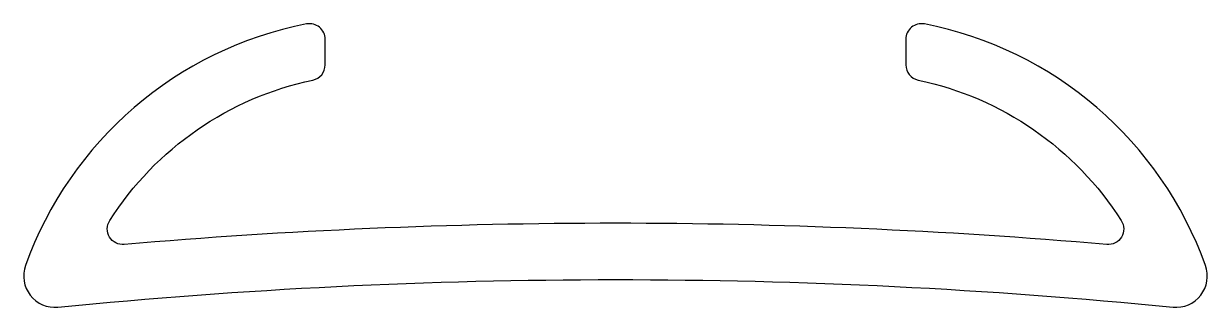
# Model space of a CAD drawing. Extents: x 177.3 to 196.3, y 238.4 to 242.9.
import ezdxf

# ---------------------------------------------------------------- set-up
doc = ezdxf.new("R2010")
doc.units = 0
doc.layers.add('ANA', color=220, linetype='CONTINUOUS')

msp = doc.modelspace()

# ---------------------------------------------------------------- linework, layer by layer
at = {"layer": 'ANA'}
msp.add_lwpolyline([(196.28, 239.051, 0.264573), (191.777, 242.916, 0.471644), (191.48, 242.67), (191.48, 242.262, 0.354921), (191.678, 242.018, -0.201682), (194.931, 239.77, -0.621792), (194.699, 239.387, 0.043128), (178.961, 239.387, -0.621792), (178.728, 239.77, -0.201682), (181.981, 242.018, 0.354921), (182.18, 242.262), (182.18, 242.67, 0.471644), (181.882, 242.916, 0.264573), (177.379, 239.051, 0.550797), (177.899, 238.384, -0.049462), (195.76, 238.384, 0.550797)], format="xyb", close=True, dxfattribs=at)

doc.saveas('drawing.dxf')
